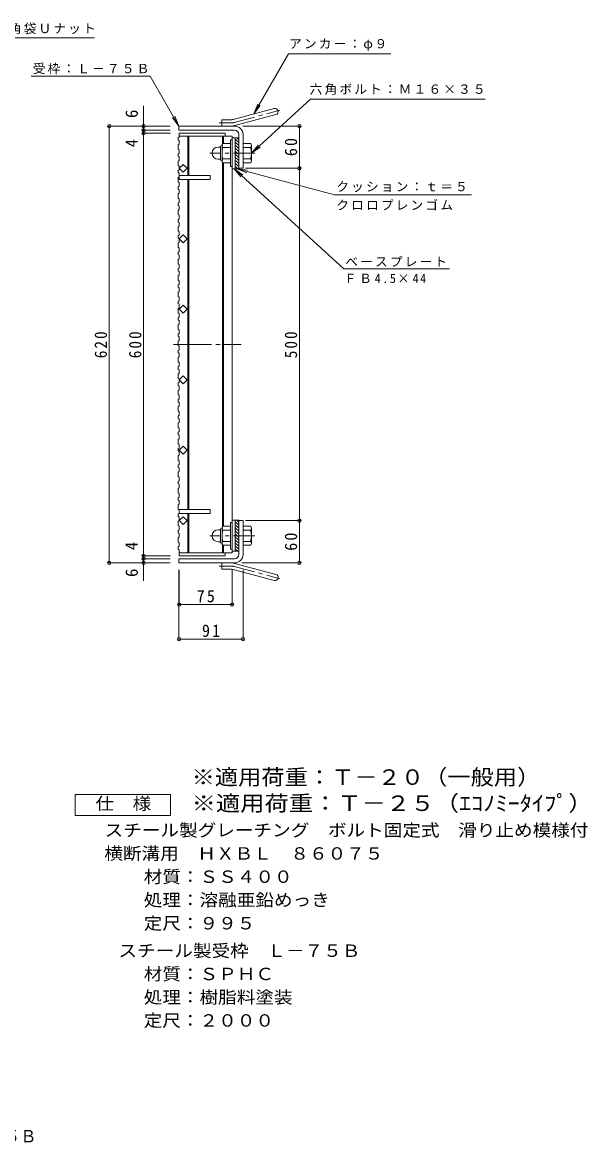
# Model space of a CAD drawing. Units: millimetres, scale not verified. Extents: x -980 to 1034, y -821 to 821.
# Drawn here: x 232 to 1034, y -821 to 768 of the extents above; entities that cross this region are included whole.
import ezdxf
from ezdxf.enums import TextEntityAlignment as Align

# ---------------------------------------------------------------- set-up
doc = ezdxf.new("R2010")
doc.units = ezdxf.units.MM
doc.header["$LTSCALE"] = 6
doc.header["$PDMODE"] = 32
doc.header["$PDSIZE"] = 4.8
doc.linetypes.add('CHAIN1', pattern=[8, 5, -1, 1, -1])
doc.linetypes.add('CHAIN2', pattern=[12, 9, -1, 1, -1])
for name, color, linetype, lineweight in [('0-1_躯体', 2, 'Continuous', 9), ('0-2_仕上', 3, 'Continuous', 9), ('0-4_その他', 7, 'Continuous', 9), ('0-5_寸法', 7, 'Continuous', 9), ('0-A', 3, 'Continuous', 9), ('F-4_F-4ﾚｲﾔ', 2, 'Continuous', 9)]:
    doc.layers.add(name, color=color, linetype=linetype, lineweight=lineweight)
doc.layers.add('F-5_F-5ﾚｲﾔ', color=3, linetype='Continuous')
doc.styles.add('ＭＳ ゴシック', font='')
doc.styles.get('ＭＳ ゴシック').set_extended_font_data('MS Gothic')

msp = doc.modelspace()

# ---------------------------------------------------------------- linework, layer by layer
at = {"layer": '0-1_躯体'}
for p, q in [((531.383, 630.48), (589.574, 646.073)), ((533.713, 621.787), (591.904, 637.379)), ((454.239, 615.174), (454.239, 621.174)), ((533.239, 621.174), (454.239, 621.174)), ((515.239, 621.174), (515.239, 630.174)), ((529.054, 630.174), (515.239, 630.174)), ((533.239, 615.174), (454.239, 615.174)), ((534.239, 560.674), (534.239, 604.674)), ((539.239, 604.674), (534.239, 604.674)), ((539.239, 601.837), (536.402, 604.674)), ((539.239, 609.174), (539.239, 560.674)), ((545.239, 609.174), (545.239, 561.174)), ((509.929, 591.174), (513.439, 591.174)), ((513.439, 573.474), (513.439, 591.874)), ((515.239, 593.674), (515.439, 593.674)), ((515.439, 593.424), (515.439, 571.924)), ((527.439, 596.174), (516.477, 596.174)), ((527.439, 590.674), (516.477, 590.674)), ((527.439, 601.674), (527.439, 563.674)), ((529.739, 601.674), (527.439, 601.674)), ((539.239, 597.594), (534.239, 602.594)), ((539.239, 593.352), (534.239, 598.351)), ((539.239, 589.109), (534.239, 594.109)), ((539.239, 584.866), (534.239, 589.866)), ((545.239, 596.174), (556.2, 596.174)), ((545.239, 590.674), (556.2, 590.674)), ((557.439, 593.674), (557.239, 593.674)), ((557.239, 593.424), (557.239, 571.924)), ((509.939, 574.174), (513.439, 574.174)), ((527.439, 574.674), (516.477, 574.674)), ((539.239, 580.624), (534.239, 585.623)), ((539.239, 576.381), (534.239, 581.381)), ((539.239, 572.138), (534.239, 577.138)), ((539.239, 567.896), (534.239, 572.896)), ((545.239, 574.674), (556.2, 574.674)), ((515.239, 571.674), (515.439, 571.674)), ((527.439, 569.174), (516.477, 569.174)), ((529.739, 563.674), (527.439, 563.674)), ((539.239, 563.653), (534.239, 568.653)), ((537.976, 560.674), (534.239, 564.41)), ((539.239, 560.674), (534.239, 560.674)), ((539.239, 561.174), (545.239, 561.174)), ((545.239, 569.174), (556.2, 569.174)), ((557.439, 571.674), (557.239, 571.674)), ((509.939, 48.173), (513.439, 48.173)), ((513.439, 48.873), (513.439, 30.473)), ((515.239, 50.673), (515.439, 50.673)), ((515.439, 28.923), (515.439, 50.423)), ((527.439, 53.173), (516.477, 53.173)), ((527.439, 20.673), (527.439, 58.673)), ((529.739, 58.673), (527.439, 58.673)), ((534.239, 61.673), (534.239, 17.673)), ((539.239, 61.673), (534.239, 61.673)), ((539.239, 54.593), (534.239, 59.593)), ((539.239, 50.351), (534.239, 55.351)), ((539.239, 46.108), (534.239, 51.108)), ((539.239, 58.836), (536.402, 61.673)), ((539.239, 13.173), (539.239, 61.673)), ((539.239, 61.173), (545.239, 61.173)), ((545.239, 13.173), (545.239, 61.173)), ((545.239, 53.173), (556.2, 53.173)), ((557.439, 50.673), (557.239, 50.673)), ((557.239, 28.923), (557.239, 50.423)), ((527.439, 47.673), (516.477, 47.673)), ((539.239, 41.865), (534.239, 46.865)), ((539.239, 37.623), (534.239, 42.623)), ((539.239, 33.38), (534.239, 38.38)), ((539.239, 29.137), (534.239, 34.137)), ((545.239, 47.673), (556.2, 47.673)), ((509.929, 31.173), (513.439, 31.173)), ((515.239, 28.673), (515.439, 28.673)), ((527.439, 31.673), (516.477, 31.673)), ((527.439, 26.173), (516.477, 26.173)), ((529.739, 20.673), (527.439, 20.673)), ((539.239, 24.895), (534.239, 29.895)), ((539.239, 20.652), (534.239, 25.652)), ((537.976, 17.673), (534.239, 21.41)), ((539.239, 17.673), (534.239, 17.673)), ((545.239, 31.673), (556.2, 31.673)), ((545.239, 26.173), (556.2, 26.173)), ((557.439, 28.673), (557.239, 28.673)), ((454.239, 7.173), (454.239, 1.173)), ((533.239, 7.173), (454.239, 7.173)), ((533.239, 1.173), (454.239, 1.173)), ((515.239, 1.173), (515.239, -7.827)), ((533.713, 0.56), (591.904, -15.033)), ((529.054, -7.827), (515.239, -7.827)), ((531.383, -8.134), (589.574, -23.726))]:
    msp.add_line(p, q, dxfattribs=at)
at = {"layer": '0-1_躯体', "linetype": 'CHAIN1'}
for p, q in [((532.548, 626.134), (597.715, 643.595)), ((529.054, 625.674), (511.434, 625.674)), ((561.811, 582.674), (498.137, 582.674)), ((561.811, 39.673), (498.137, 39.673)), ((529.054, -3.327), (511.434, -3.327)), ((532.548, -3.787), (597.715, -21.248))]:
    msp.add_line(p, q, dxfattribs=at)
at = {"layer": '0-1_躯体'}
for centre, radius, start, end in [((590.739, 641.726), 4.5, 285.00014, 104.99991), ((529.054, 639.174), 9, 270, 285.00002), ((529.054, 639.174), 18, 270, 285), ((533.239, 609.174), 12, 0, 90), ((533.239, 609.174), 6, 0, 90), ((509.929, 582.684), 8.49, 90, 180), ((515.239, 591.874), 1.8, 90, 180), ((519.599, 593.424), 4.16, 138.61835, 221.37988), ((539.439, 582.674), 24, 160.52881, 199.47119), ((533.239, 582.674), 24, 340.52881, 19.47119), ((553.079, 593.424), 4.16, 318.62012, 41.38165), ((509.939, 582.674), 8.5, 180, 270), ((515.239, 573.474), 1.8, 180, 270), ((519.599, 571.924), 4.16, 138.62012, 221.38165), ((553.079, 571.924), 4.16, 318.61835, 41.37988), ((509.939, 39.673), 8.5, 90, 180), ((515.239, 48.873), 1.8, 90, 180), ((519.599, 50.423), 4.16, 138.61835, 221.37988), ((553.079, 50.423), 4.16, 318.62012, 41.38165), ((509.929, 39.663), 8.49, 180, 270), ((539.439, 39.673), 24, 160.52881, 199.47119), ((533.239, 39.673), 24, 340.52881, 19.47119), ((515.239, 30.473), 1.8, 180, 270), ((519.599, 28.923), 4.16, 138.62012, 221.38165), ((553.079, 28.923), 4.16, 318.61835, 41.37988), ((529.054, -16.827), 18, 74.99998, 89.99998), ((533.239, 13.173), 6, 270, 0), ((533.239, 13.173), 12, 270, 0), ((529.054, -16.827), 9, 74.99998, 90), ((590.739, -19.379), 4.5, 255.00008, 74.99986)]:
    msp.add_arc(centre, radius, start, end, dxfattribs=at)
at = {"layer": '0-1_躯体', "linetype": 'CHAIN2'}
for centre, start, end in [((529.054, 639.174), 270, 284.99995), ((529.054, -16.827), 75.00005, 90)]:
    msp.add_arc(centre, 13.5, start, end, dxfattribs=at)
at = {"layer": '0-2_仕上'}
for p, q in [((454.739, 611.174), (454.739, 605.531)), ((454.739, 606.674), (529.739, 606.674)), ((466.739, 606.674), (466.739, 551.174)), ((468.239, 606.674), (468.239, 551.174)), ((516.239, 606.674), (516.239, 596.174)), ((517.739, 606.674), (517.739, 596.174)), ((529.739, 15.673), (529.739, 606.674)), ((534.239, 604.674), (529.739, 604.674)), ((454.739, 561.174), (460.396, 566.831)), ((460.396, 555.517), (454.739, 561.174)), ((460.396, 566.831), (466.053, 561.174)), ((466.053, 561.174), (460.396, 555.517)), ((516.239, 53.173), (516.239, 569.174)), ((517.739, 569.174), (517.739, 53.173)), ((534.239, 560.674), (529.739, 560.674)), ((454.739, 545.174), (498.739, 545.174)), ((466.739, 77.173), (466.739, 545.174)), ((468.239, 545.174), (468.239, 77.173)), ((460.396, 466.83), (454.739, 461.173)), ((454.739, 461.173), (460.396, 455.516)), ((466.053, 461.173), (460.396, 466.83)), ((460.396, 455.516), (466.053, 461.173)), ((460.396, 366.83), (454.739, 361.173)), ((466.053, 361.173), (460.396, 366.83)), ((454.739, 361.173), (460.396, 355.516)), ((460.396, 355.516), (466.053, 361.173)), ((460.396, 266.83), (454.739, 261.173)), ((454.739, 261.173), (460.396, 255.516)), ((466.053, 261.173), (460.396, 266.83)), ((460.396, 255.516), (466.053, 261.173)), ((460.396, 166.83), (454.739, 161.173)), ((454.739, 161.173), (460.396, 155.516)), ((466.053, 161.173), (460.396, 166.83)), ((460.396, 155.516), (466.053, 161.173)), ((454.739, 77.173), (498.739, 77.173)), ((460.396, 66.83), (454.739, 61.173)), ((466.053, 61.173), (460.396, 66.83)), ((466.739, 15.673), (466.739, 71.173)), ((468.239, 15.673), (468.239, 71.173)), ((454.739, 61.173), (460.396, 55.516)), ((460.396, 55.516), (466.053, 61.173)), ((534.239, 61.673), (529.739, 61.673)), ((516.239, 15.673), (516.239, 26.173)), ((517.739, 15.673), (517.739, 26.173)), ((534.239, 17.673), (529.739, 17.673)), ((454.739, 15.673), (529.739, 15.673)), ((454.739, 15.673), (454.739, 11.173))]:
    msp.add_line(p, q, dxfattribs=at)
at = {"layer": '0-2_仕上', "linetype": 'CHAIN2'}
msp.add_line((446.739, 311.173), (542.553, 311.173), dxfattribs=at)
at = {"layer": '0-2_仕上'}
for points in [[(454.739, 611.174), (519.739, 611.174), (519.739, 606.674)], [(454.739, 551.174), (498.739, 551.174), (498.739, 545.174)], [(454.739, 71.173), (498.739, 71.173), (498.739, 77.173)], [(454.739, 11.173), (519.739, 11.173), (519.739, 15.673)]]:
    msp.add_lwpolyline(points, dxfattribs=at)
at = {"layer": '0-4_その他'}
for p, q in [((404.239, -24.152), (404.239, 650.091)), ((441.739, 621.174), (353.911, 621.174)), ((355.411, 1.174), (355.411, 621.174)), ((544.826, 621.174), (626.739, 621.174)), ((625.239, 1.174), (625.239, 621.174)), ((441.739, 615.174), (402.739, 615.174)), ((442.239, 611.174), (402.739, 611.174)), ((548.566, 561.174), (626.739, 561.174)), ((548.865, 61.174), (626.739, 61.174)), ((441.739, 1.174), (353.911, 1.174)), ((442.239, 11.173), (402.739, 11.173)), ((441.739, 7.174), (402.739, 7.174)), ((543.736, 1.174), (626.739, 1.174)), ((454.239, -8.39), (454.239, -108.533)), ((454.739, -8.39), (454.739, -59.441)), ((529.739, -8.39), (529.739, -59.441)), ((545.239, -8.39), (545.239, -108.533)), ((454.739, -57.941), (529.739, -57.941)), ((454.239, -107.033), (545.239, -107.033))]:
    msp.add_line(p, q, dxfattribs=at)
for p in [(355.411, 621.174), (404.239, 621.174), (625.239, 621.174), (404.239, 615.174), (404.239, 611.174), (625.239, 561.174), (625.239, 61.174), (355.411, 1.174), (404.239, 11.173), (404.239, 7.174), (404.239, 1.174), (625.239, 1.174), (454.739, -57.941), (529.739, -57.941), (454.239, -107.033), (545.239, -107.033)]:
    msp.add_point(p, dxfattribs=at)
at = {"layer": '0-5_寸法'}
for p, q in [((107.697, 746.194), (334.495, 746.194)), ((560.479, 638.277), (609.871, 723.827)), ((609.871, 723.827), (754.868, 723.827)), ((244.583, 691.774), (413.478, 691.774)), ((454.239, 621.174), (413.478, 691.774)), ((557.239, 582.674), (640.893, 659.504)), ((560.479, 638.277), (566.219, 652.135)), ((640.893, 659.504), (888.703, 659.504)), ((560.479, 638.277), (569.61, 650.177)), ((454.239, 621.174), (445.107, 633.074)), ((454.239, 621.174), (448.499, 635.032)), ((557.239, 582.674), (566.868, 594.176)), ((557.239, 582.674), (569.516, 591.291)), ((688.111, 418.516), (532.46, 560.674)), ((532.46, 560.674), (544.761, 552.09)), ((532.46, 560.674), (542.121, 549.199)), ((536.73, 560.674), (675.23, 523.562)), ((536.73, 560.674), (551.602, 558.716)), ((536.73, 560.674), (550.588, 554.933)), ((675.23, 523.562), (869.542, 523.562)), ((688.111, 418.516), (838.185, 418.516))]:
    msp.add_line(p, q, dxfattribs=at)
at = {"layer": '0-A'}
for p, q in [((453.239, 604.531), (454.739, 605.531)), ((453.239, 604.531), (453.239, 601.531)), ((453.239, 601.531), (454.739, 600.531)), ((453.239, 594.417), (454.739, 595.418)), ((453.239, 594.417), (453.239, 588.418)), ((453.239, 588.418), (454.739, 587.418)), ((454.739, 600.531), (454.739, 595.418)), ((453.239, 581.305), (454.739, 582.305)), ((453.239, 581.305), (453.239, 578.304)), ((453.239, 578.304), (454.739, 577.305)), ((454.739, 582.305), (454.739, 587.418)), ((454.739, 577.305), (454.739, 572.192)), ((453.239, 571.192), (454.739, 572.192)), ((453.239, 571.192), (453.239, 565.192)), ((453.239, 565.192), (454.739, 564.192)), ((453.239, 558.079), (454.739, 559.079)), ((453.239, 558.079), (453.239, 555.079)), ((454.739, 559.079), (454.739, 564.192)), ((453.239, 555.079), (454.739, 554.079)), ((453.239, 547.966), (454.739, 548.966)), ((453.239, 547.966), (453.239, 541.966)), ((453.239, 541.966), (454.739, 540.966)), ((454.739, 554.079), (454.739, 545.174)), ((454.739, 535.853), (454.739, 540.966)), ((453.239, 534.853), (454.739, 535.853)), ((453.239, 534.853), (453.239, 531.853)), ((453.239, 531.853), (454.739, 530.853)), ((453.239, 524.74), (454.739, 525.74)), ((453.239, 524.74), (453.239, 518.74)), ((454.739, 530.853), (454.739, 525.74)), ((453.239, 518.74), (454.739, 517.74)), ((453.239, 511.627), (454.739, 512.627)), ((453.239, 511.627), (453.239, 508.627)), ((454.739, 512.627), (454.739, 517.74)), ((453.239, 508.627), (454.739, 507.626)), ((453.239, 501.513), (454.739, 502.514)), ((453.239, 501.513), (453.239, 495.514)), ((453.239, 495.514), (454.739, 494.513)), ((454.739, 507.626), (454.739, 502.514)), ((454.739, 489.401), (454.739, 494.513)), ((453.239, 488.401), (454.739, 489.401)), ((453.239, 488.401), (453.239, 485.4)), ((453.239, 485.4), (454.739, 484.4)), ((453.239, 478.288), (454.739, 479.287)), ((453.239, 478.288), (453.239, 472.287)), ((454.739, 484.4), (454.739, 479.287)), ((453.239, 472.287), (454.739, 471.287)), ((453.239, 465.174), (454.739, 466.175)), ((453.239, 465.174), (453.239, 462.175)), ((453.239, 462.175), (454.739, 461.174)), ((454.739, 466.175), (454.739, 471.287)), ((454.739, 461.174), (454.739, 456.062)), ((453.239, 455.062), (454.739, 456.062)), ((453.239, 455.062), (453.239, 449.061)), ((453.239, 449.061), (454.739, 448.062)), ((454.739, 442.949), (454.739, 448.062)), ((453.239, 441.949), (454.739, 442.949)), ((453.239, 441.949), (453.239, 438.949)), ((453.239, 438.949), (454.739, 437.948)), ((453.239, 431.835), (454.739, 432.836)), ((453.239, 431.835), (453.239, 425.836)), ((454.739, 437.948), (454.739, 432.836)), ((453.239, 425.836), (454.739, 424.835)), ((453.239, 418.723), (454.739, 419.723)), ((453.239, 418.723), (453.239, 415.723)), ((453.239, 415.723), (454.739, 414.722)), ((454.739, 419.723), (454.739, 424.835)), ((454.739, 414.722), (454.739, 409.61)), ((453.239, 408.609), (454.739, 409.61)), ((453.239, 408.609), (453.239, 402.61)), ((453.239, 402.61), (454.739, 401.609)), ((454.739, 396.497), (454.739, 401.609)), ((453.239, 395.497), (454.739, 396.497)), ((453.239, 395.497), (453.239, 392.497)), ((453.239, 392.497), (454.739, 391.497)), ((453.239, 385.384), (454.739, 386.384)), ((453.239, 385.384), (453.239, 379.384)), ((454.739, 391.497), (454.739, 386.384)), ((453.239, 379.384), (454.739, 378.383)), ((453.239, 372.271), (454.739, 373.271)), ((453.239, 372.271), (453.239, 369.271)), ((453.239, 369.271), (454.739, 368.271)), ((454.739, 373.271), (454.739, 378.383)), ((454.739, 368.271), (454.739, 363.158)), ((453.239, 362.158), (454.739, 363.158)), ((453.239, 362.158), (453.239, 356.157)), ((453.239, 356.157), (454.739, 355.158)), ((453.239, 349.045), (454.739, 350.045)), ((454.739, 350.045), (454.739, 355.158)), ((453.239, 349.045), (453.239, 346.045)), ((453.239, 346.045), (454.739, 345.045)), ((453.239, 338.931), (454.739, 339.932)), ((453.239, 338.931), (453.239, 332.931)), ((454.739, 345.045), (454.739, 339.932)), ((453.239, 332.931), (454.739, 331.931)), ((453.239, 325.819), (454.739, 326.819)), ((453.239, 325.819), (453.239, 322.819)), ((453.239, 322.819), (454.739, 321.818)), ((454.739, 326.819), (454.739, 331.931)), ((454.739, 321.818), (454.739, 316.706)), ((453.239, 315.706), (454.739, 316.706)), ((453.239, 315.706), (453.239, 309.706)), ((453.239, 309.706), (454.739, 308.706)), ((453.239, 302.593), (454.739, 303.593)), ((453.239, 302.593), (453.239, 299.593)), ((454.739, 303.593), (454.739, 308.706)), ((453.239, 299.593), (454.739, 298.593)), ((453.239, 292.48), (454.739, 293.48)), ((453.239, 292.48), (453.239, 286.48)), ((453.239, 286.48), (454.739, 285.479)), ((454.739, 298.593), (454.739, 293.48)), ((453.239, 279.367), (454.739, 280.367)), ((453.239, 279.367), (453.239, 276.367)), ((453.239, 276.367), (454.739, 275.367)), ((453.239, 269.254), (454.739, 270.254)), ((454.739, 280.367), (454.739, 285.479)), ((454.739, 275.367), (454.739, 270.254)), ((453.239, 269.254), (453.239, 263.254)), ((453.239, 263.254), (454.739, 262.254)), ((453.239, 256.141), (454.739, 257.141)), ((453.239, 256.141), (453.239, 253.141)), ((454.739, 257.141), (454.739, 262.254)), ((453.239, 253.141), (454.739, 252.141)), ((453.239, 246.028), (454.739, 247.028)), ((453.239, 246.028), (453.239, 240.028)), ((453.239, 240.028), (454.739, 239.028)), ((454.739, 252.141), (454.739, 247.028)), ((454.739, 233.915), (454.739, 239.028)), ((453.239, 232.915), (454.739, 233.915)), ((453.239, 232.915), (453.239, 229.915)), ((453.239, 229.915), (454.739, 228.915)), ((453.239, 222.802), (454.739, 223.802)), ((453.239, 222.802), (453.239, 216.802)), ((454.739, 228.915), (454.739, 223.802)), ((453.239, 216.802), (454.739, 215.802)), ((453.239, 209.689), (454.739, 210.689)), ((453.239, 209.689), (453.239, 206.689)), ((453.239, 206.689), (454.739, 205.689)), ((454.739, 210.689), (454.739, 215.802)), ((453.239, 199.576), (454.739, 200.576)), ((453.239, 199.576), (453.239, 193.576)), ((453.239, 193.576), (454.739, 192.576)), ((454.739, 205.689), (454.739, 200.576)), ((454.739, 187.463), (454.739, 192.576)), ((453.239, 186.463), (454.739, 187.463)), ((453.239, 186.463), (453.239, 183.463)), ((453.239, 183.463), (454.739, 182.463)), ((453.239, 176.35), (454.739, 177.35)), ((453.239, 176.35), (453.239, 170.35)), ((454.739, 182.463), (454.739, 177.35)), ((453.239, 170.35), (454.739, 169.35)), ((453.239, 163.237), (454.739, 164.237)), ((453.239, 163.237), (453.239, 160.237)), ((453.239, 160.237), (454.739, 159.237)), ((454.739, 164.237), (454.739, 169.35)), ((454.739, 159.237), (454.739, 154.124)), ((453.239, 153.124), (454.739, 154.124)), ((453.239, 153.124), (453.239, 147.124)), ((453.239, 147.124), (454.739, 146.124)), ((454.739, 141.011), (454.739, 146.124)), ((453.239, 140.011), (454.739, 141.011)), ((453.239, 140.011), (453.239, 137.011)), ((453.239, 129.898), (454.739, 130.898)), ((453.239, 129.898), (453.239, 123.898)), ((453.239, 123.898), (454.739, 122.898)), ((453.239, 116.785), (454.739, 117.785)), ((453.239, 116.785), (453.239, 113.785)), ((454.739, 117.785), (454.739, 122.898)), ((453.239, 106.672), (454.739, 107.672)), ((453.239, 106.672), (453.239, 100.672)), ((453.239, 100.672), (454.739, 99.672)), ((454.739, 94.559), (454.739, 99.672)), ((453.239, 93.559), (454.739, 94.559)), ((453.239, 93.559), (453.239, 90.559)), ((453.239, 83.446), (454.739, 84.446)), ((453.239, 83.446), (453.239, 77.446)), ((453.239, 77.446), (454.739, 76.446)), ((453.239, 70.333), (454.739, 71.333)), ((453.239, 70.333), (453.239, 67.333)), ((454.739, 71.333), (454.739, 76.446)), ((453.239, 60.22), (454.739, 61.22)), ((453.239, 60.22), (453.239, 54.22)), ((453.239, 54.22), (454.739, 53.22)), ((453.239, 47.107), (454.739, 48.107)), ((454.739, 48.107), (454.739, 53.22)), ((453.239, 47.107), (453.239, 44.107)), ((453.239, 36.994), (454.739, 37.994)), ((453.239, 36.994), (453.239, 30.994)), ((453.239, 30.994), (454.739, 29.994)), ((453.239, 23.881), (454.739, 24.881)), ((453.239, 23.881), (453.239, 20.881)), ((454.739, 24.881), (454.739, 29.994))]:
    msp.add_line(p, q, dxfattribs=at)
for points in [[(453.239, 137.011), (454.739, 136.011), (454.739, 130.898)], [(453.239, 113.785), (454.739, 112.785), (454.739, 107.672)], [(453.239, 90.559), (454.739, 89.559), (454.739, 84.446)], [(453.239, 67.333), (454.739, 66.333), (454.739, 61.22)], [(453.239, 44.107), (454.739, 43.107), (454.739, 37.994)], [(453.239, 20.881), (454.739, 19.881), (454.739, 15.673)]]:
    msp.add_lwpolyline(points, dxfattribs=at)
at = {"layer": 'F-4_F-4ﾚｲﾔ'}
msp.add_lwpolyline([(307.286, -357.427), (307.286, -327.427), (442.285, -327.427), (442.285, -357.427)], close=True, dxfattribs=at)

# ---------------------------------------------------------------- texts
at = {"layer": '0-4_その他', "color": 2, "style": 'ＭＳ ゴシック'}
for s, p in [('6', (401.239, 632.516)), ('4', (401.239, 590.981)), ('4', (401.239, 19.243)), ('6', (401.239, -18.811))]:
    msp.add_text(s, height=17.6, rotation=90, dxfattribs=at).set_placement(p, align=Align.BOTTOM_LEFT)
at = {"layer": '0-4_その他', "color": 2, "char_height": 17.6, "attachment_point": 7, "rotation": 90, "style": 'ＭＳ ゴシック'}
for s, insert in [('\\T1.27;\\W0.95;60', (622.239, 578.424)), ('\\T1.27;\\W0.9;620', (352.411, 291.674)), ('\\T1.27;\\W0.9;600', (401.239, 291.674)), ('\\T1.27;\\W0.9;500', (622.239, 291.674)), ('\\T1.27;\\W0.95;60', (622.239, 18.424))]:
    msp.add_mtext(s, dxfattribs=dict(at, insert=insert))
at = {"layer": '0-4_その他', "color": 2, "char_height": 17.6, "attachment_point": 7, "style": 'ＭＳ ゴシック'}
for s, insert in [('\\T1.27;\\W0.95;75', (479.489, -54.941)), ('\\T1.27;\\W0.95;91', (486.989, -104.033))]:
    msp.add_mtext(s, dxfattribs=dict(at, insert=insert))
at = {"layer": '0-5_寸法', "char_height": 13.2, "attachment_point": 7, "style": 'ＭＳ ゴシック'}
for s, insert in [('\\T1.17;平座金，六角袋Ｕナット', (107.586, 751.147)), ('\\T1.17;アンカー：φ９', (610.605, 727.844)), ('\\T1.17;受枠：Ｌ－７５Ｂ', (246.91, 694.765)), ('\\T1.17;六角ボルト：Ｍ１６×３５', (639.843, 665.407)), ('\\T1.17;クッション：ｔ＝５', (677.651, 527.33)), ('\\T1.17;クロロプレンゴム', (677.651, 501.583)), ('\\T1.17;ベースプレート', (690.425, 421.442)), ('\\T1.26;\\W0.95;ＦＢ4.5×44', (689.062, 398.206))]:
    msp.add_mtext(s, dxfattribs=dict(at, insert=insert))
at = {"layer": 'F-4_F-4ﾚｲﾔ', "style": 'ＭＳ ゴシック', "width": 1.1}
for s, p in [('仕\u3000様', (335.785, -354.427)), ('スチール製グレーチング\u3000ボルト固定式\u3000滑り止め模様付', (348.844, -392.179)), ('横断溝用\u3000ＨＸＢＬ\u3000８６０７５', (348.42, -425.179)), ('材質：ＳＳ４００', (404.367, -458.179)), ('処理：溶融亜鉛めっき', (404.367, -491.179)), ('定尺：９９５', (404.367, -524.179)), ('スチール製受枠\u3000Ｌ－７５Ｂ', (368.539, -563.179)), ('材質：ＳＰＨＣ', (404.367, -596.179)), ('処理：樹脂料塗装', (404.367, -629.179)), ('定尺：２０００', (404.367, -662.179))]:
    msp.add_text(s, height=17.6, dxfattribs=at).set_placement(p, align=Align.BOTTOM_LEFT)
at = {"layer": 'F-5_F-5ﾚｲﾔ', "style": 'ＭＳ ゴシック'}
for s, width, p in [('※適用荷重：Ｔ－２０（一般用）', 1.1, (472.285, -320.344)), ('※適用荷重：Ｔ－２５（ｴｺﾉﾐｰﾀｲﾌﾟ）', 1.15, (472.285, -357.427))]:
    msp.add_text(s, height=21.99, dxfattribs=dict(at, width=width)).set_placement(p, align=Align.BOTTOM_LEFT)
at = {"layer": 'F-5_F-5ﾚｲﾔ', "color": 2, "style": 'ＭＳ ゴシック', "width": 0.95}
msp.add_text('ＨＸＢＬ\u3000８６０７５＋Ｌ－７５Ｂ', height=17.6, dxfattribs=at).set_placement((-112.784, -826.418), align=Align.BOTTOM_LEFT)

doc.saveas('drawing.dxf')
